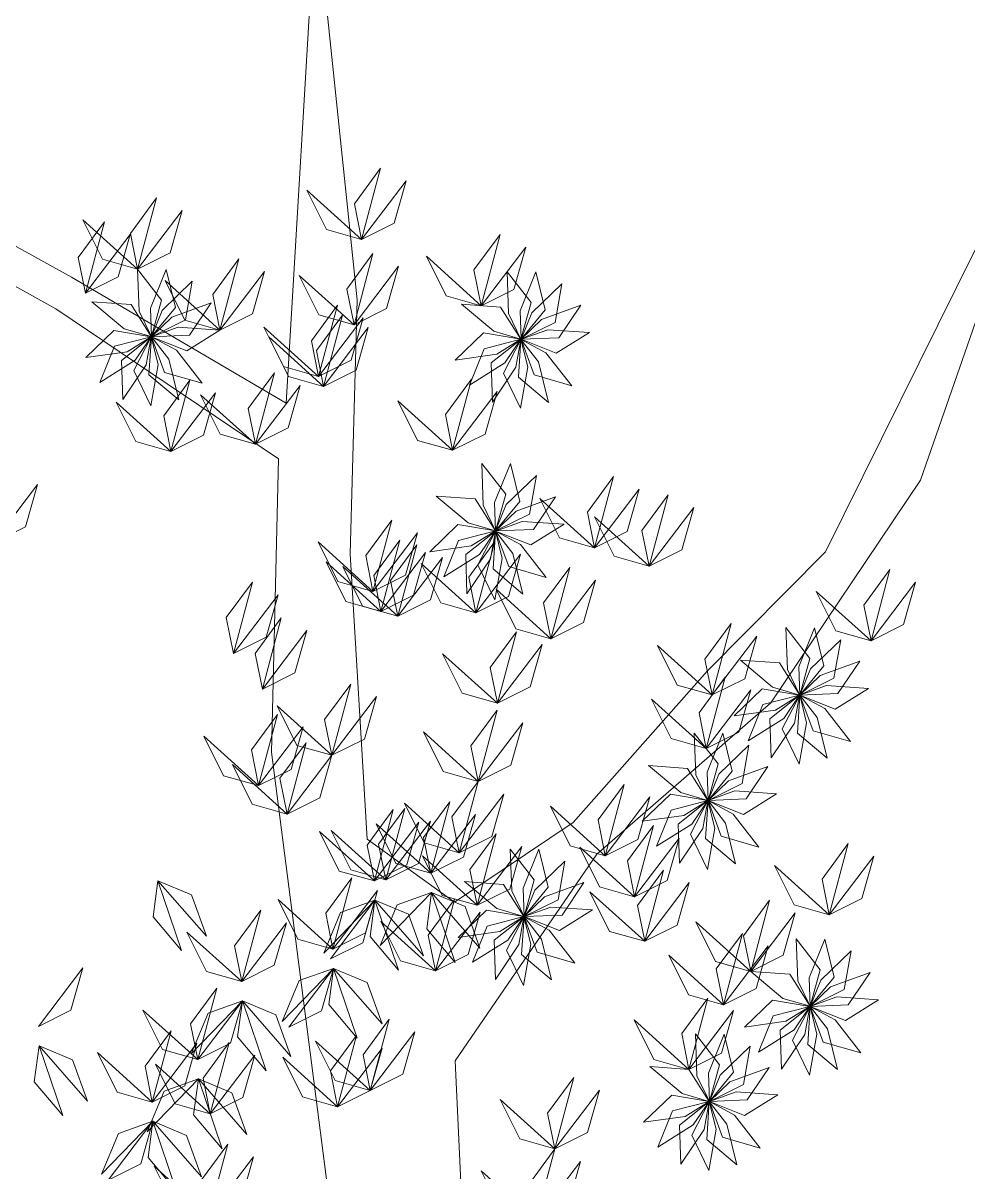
# Model space of a CAD drawing. Header units: inches. Extents: x -422522 to 22891, y -2973 to 414515.
# Drawn here: x 12156.3 to 12233.2, y 11650.9 to 11744.3 of the extents above; entities that cross this region are included whole.
import ezdxf

# ---------------------------------------------------------------- set-up
doc = ezdxf.new("R2010")
doc.units = ezdxf.units.IN
doc.header["$MEASUREMENT"] = 0
doc.layers.add('ARREDAMENTO', color=8, linetype='Continuous', lineweight=13)

msp = doc.modelspace()

# ---------------------------------------------------------------- linework, layer by layer
at = {"layer": 'ARREDAMENTO', "linetype": 'Continuous', "lineweight": 0}
for points in [[(12233.79761, 11725.83163), (12221.64063, 11701.28321), (12212.00607, 11691.5745), (12201.09183, 11679.28174), (12191.44495, 11672.7969), (12184.3328, 11677.9279), (12182.95459, 11701.13484), (12183.52053, 11721.7701), (12180.17354, 11753.99647), (12177.74965, 11713.36577), (12160.30152, 11723.6154), (12132.51741, 11738.98366), (12127.30015, 11754.43847), (12132.52972, 11735.75979), (12159.02184, 11721.03136), (12177.12212, 11708.84988), (12176.5685, 11684.99074), (12183.21323, 11633.4335)], [(12245.77044, 11629.80472), (12232.86278, 11632.97914), (12217.40807, 11627.76159), (12200.0092, 11625.11573), (12192.89706, 11630.24672), (12191.49421, 11659.90141), (12203.03598, 11676.71006), (12217.17406, 11689.01518), (12229.35567, 11707.11586), (12237.00913, 11729.06787)]]:
    msp.add_lwpolyline(points, dxfattribs=at)
at = {"layer": 'ARREDAMENTO', "lineweight": 0}
for points in [[(12183.89342, 11726.67714), (12183.30849, 11729.5833), (12185.43589, 11732.47329), (12183.89342, 11726.67714)], [(12183.89342, 11726.67714), (12186.54724, 11727.99819), (12187.52423, 11731.45122), (12183.89342, 11726.67714)], [(12183.89342, 11726.67714), (12181.04087, 11727.48389), (12179.44132, 11730.69626), (12183.89342, 11726.67714)], [(12165.67147, 11724.26291), (12165.08653, 11727.16907), (12167.21394, 11730.05906), (12165.67147, 11724.26291)], [(12165.67147, 11724.26291), (12168.32529, 11725.58396), (12169.30228, 11729.03699), (12165.67147, 11724.26291)], [(12161.42348, 11722.31927), (12160.83854, 11725.22543), (12162.96595, 11728.11542), (12161.42348, 11722.31927)], [(12165.67147, 11724.26291), (12162.81892, 11725.06966), (12161.21937, 11728.28203), (12165.67147, 11724.26291)], [(12161.42348, 11722.31927), (12164.0773, 11723.64032), (12165.05429, 11727.09334), (12161.42348, 11722.31927)], [(12193.61145, 11721.29104), (12193.02651, 11724.1972), (12195.15391, 11727.08719), (12193.61145, 11721.29104)], [(12183.27514, 11719.74334), (12182.6902, 11722.6495), (12184.8176, 11725.53949), (12183.27514, 11719.74334)], [(12193.61145, 11721.29104), (12196.26526, 11722.61209), (12197.24226, 11726.06511), (12193.61145, 11721.29104)], [(12172.3709, 11719.31168), (12171.78596, 11722.21783), (12173.91336, 11725.10783), (12172.3709, 11719.31168)], [(12193.61145, 11721.29104), (12190.75889, 11722.09779), (12189.15934, 11725.31016), (12193.61145, 11721.29104)], [(12165.67147, 11724.26291), (12165.7906, 11720.85656), (12166.79454, 11718.77984), (12167.62422, 11721.75063), (12165.67147, 11724.26291)], [(12168.00204, 11724.24394), (12166.72538, 11721.08363), (12166.79785, 11718.77811), (12168.76413, 11721.1546), (12168.00204, 11724.24394)], [(12172.3709, 11719.31168), (12175.02471, 11720.63273), (12176.0017, 11724.08575), (12172.3709, 11719.31168)], [(12183.27514, 11719.74334), (12180.42258, 11720.55009), (12178.82303, 11723.76246), (12183.27514, 11719.74334)], [(12183.27514, 11719.74334), (12185.92895, 11721.06439), (12186.90594, 11724.51742), (12183.27514, 11719.74334)], [(12195.73498, 11724.05582), (12195.85411, 11720.64947), (12196.85805, 11718.57275), (12197.68773, 11721.54354), (12195.73498, 11724.05582)], [(12198.06555, 11724.03685), (12196.78889, 11720.87654), (12196.86136, 11718.57102), (12198.82764, 11720.94751), (12198.06555, 11724.03685)], [(12170.1234, 11723.27868), (12167.6717, 11720.91086), (12166.80016, 11718.77519), (12169.56306, 11720.14646), (12170.1234, 11723.27868)], [(12172.3709, 11719.31168), (12169.51834, 11720.11842), (12167.91879, 11723.33079), (12172.3709, 11719.31168)], [(12200.18691, 11723.07159), (12197.73521, 11720.70377), (12196.86367, 11718.5681), (12199.62657, 11719.93937), (12200.18691, 11723.07159)], [(12161.96112, 11721.61306), (12164.57225, 11719.4223), (12166.78732, 11718.77878), (12165.13476, 11721.3832), (12161.96112, 11721.61306)], [(12171.66875, 11721.53404), (12168.46593, 11720.36812), (12166.80109, 11718.77157), (12169.88287, 11718.90053), (12171.66875, 11721.53404)], [(12180.38969, 11715.54118), (12179.80476, 11718.44734), (12181.93216, 11721.33733), (12180.38969, 11715.54118)], [(12192.02463, 11721.40597), (12194.63576, 11719.21521), (12196.85083, 11718.57169), (12195.19826, 11721.17611), (12192.02463, 11721.40597)], [(12201.73226, 11721.32695), (12198.52944, 11720.16103), (12196.8646, 11718.56448), (12199.94638, 11718.69343), (12201.73226, 11721.32695)], [(12180.79575, 11714.73676), (12180.21082, 11717.64291), (12182.33822, 11720.53291), (12180.79575, 11714.73676)], [(12180.38969, 11715.54118), (12183.04351, 11716.86223), (12184.0205, 11720.31525), (12180.38969, 11715.54118)], [(12161.44764, 11717.08264), (12164.82288, 11717.55718), (12166.78328, 11718.7727), (12163.74204, 11719.2873), (12161.44764, 11717.08264)], [(12172.3709, 11719.31168), (12168.97075, 11719.54926), (12166.80047, 11718.7679), (12169.66826, 11717.63223), (12172.3709, 11719.31168)], [(12180.38969, 11715.54118), (12177.53714, 11716.34793), (12175.93759, 11719.5603), (12180.38969, 11715.54118)], [(12180.79575, 11714.73676), (12183.44957, 11716.05781), (12184.42656, 11719.51083), (12180.79575, 11714.73676)], [(12191.51115, 11716.87555), (12194.88639, 11717.35009), (12196.84679, 11718.56561), (12193.80554, 11719.08021), (12191.51115, 11716.87555)], [(12202.43441, 11719.10458), (12199.03426, 11719.34217), (12196.86398, 11718.5608), (12199.73177, 11717.42514), (12202.43441, 11719.10458)], [(12162.59649, 11715.05483), (12165.48691, 11716.86117), (12166.78343, 11718.76897), (12163.79581, 11718.0021), (12162.59649, 11715.05483)], [(12164.47081, 11713.66961), (12166.37663, 11716.49543), (12166.78509, 11718.76563), (12164.36768, 11716.84988), (12164.47081, 11713.66961)], [(12166.7465, 11713.1665), (12167.33819, 11716.52318), (12166.78797, 11718.76325), (12165.35875, 11716.02988), (12166.7465, 11713.1665)], [(12169.03008, 11713.63249), (12168.20534, 11716.93964), (12166.79156, 11718.76224), (12166.59767, 11715.68387), (12169.03008, 11713.63249)], [(12170.9267, 11714.98701), (12168.82812, 11717.67279), (12166.79525, 11718.76279), (12167.87021, 11715.87169), (12170.9267, 11714.98701)], [(12180.79575, 11714.73676), (12177.9432, 11715.5435), (12176.34365, 11718.75587), (12180.79575, 11714.73676)], [(12192.66, 11714.84774), (12195.55042, 11716.65408), (12196.84694, 11718.56188), (12193.85932, 11717.79501), (12192.66, 11714.84774)], [(12194.53432, 11713.46251), (12196.44014, 11716.28833), (12196.8486, 11718.55853), (12194.43119, 11716.64279), (12194.53432, 11713.46251)], [(12196.81001, 11712.9594), (12197.4017, 11716.31609), (12196.85148, 11718.55616), (12195.42226, 11715.82278), (12196.81001, 11712.9594)], [(12199.09359, 11713.4254), (12198.26884, 11716.73255), (12196.85507, 11718.55515), (12196.66118, 11715.47678), (12199.09359, 11713.4254)], [(12200.99021, 11714.77992), (12198.89163, 11717.4657), (12196.85876, 11718.5557), (12197.93372, 11715.6646), (12200.99021, 11714.77992)], [(12168.38779, 11709.4433), (12167.80285, 11712.34946), (12169.93026, 11715.23945), (12168.38779, 11709.4433)], [(12175.25249, 11710.04081), (12174.66756, 11712.94697), (12176.79496, 11715.83696), (12175.25249, 11710.04081)], [(12191.29324, 11709.53815), (12190.7083, 11712.4443), (12192.8357, 11715.3343), (12191.29324, 11709.53815)], [(12175.25249, 11710.04081), (12177.90631, 11711.36186), (12178.8833, 11714.81489), (12175.25249, 11710.04081)], [(12191.29324, 11709.53815), (12193.94705, 11710.8592), (12194.92404, 11714.31222), (12191.29324, 11709.53815)], [(12168.38779, 11709.4433), (12165.53524, 11710.25004), (12163.93568, 11713.46242), (12168.38779, 11709.4433)], [(12168.38779, 11709.4433), (12171.04161, 11710.76435), (12172.0186, 11714.21737), (12168.38779, 11709.4433)], [(12175.25249, 11710.04081), (12172.39994, 11710.84756), (12170.80039, 11714.05993), (12175.25249, 11710.04081)], [(12191.29324, 11709.53815), (12188.44068, 11710.34489), (12186.84113, 11713.55726), (12191.29324, 11709.53815)], [(12193.66219, 11708.47235), (12193.78132, 11705.066), (12194.78526, 11702.98928), (12195.61494, 11705.96007), (12193.66219, 11708.47235)], [(12195.99275, 11708.45338), (12194.7161, 11705.29307), (12194.78856, 11702.98755), (12196.75484, 11705.36404), (12195.99275, 11708.45338)], [(12198.11412, 11707.48812), (12195.66242, 11705.1203), (12194.79088, 11702.98463), (12197.55377, 11704.3559), (12198.11412, 11707.48812)], [(12202.84894, 11701.60326), (12202.264, 11704.50942), (12204.3914, 11707.39941), (12202.84894, 11701.60326)], [(12153.88966, 11701.99288), (12156.54347, 11703.31393), (12157.52047, 11706.76695), (12153.88966, 11701.99288)], [(12202.84894, 11701.60326), (12205.50275, 11702.92431), (12206.47974, 11706.37734), (12202.84894, 11701.60326)], [(12207.27613, 11700.1231), (12206.6912, 11703.02926), (12208.8186, 11705.91925), (12207.27613, 11700.1231)], [(12189.95184, 11705.8225), (12192.56297, 11703.63174), (12194.77803, 11702.98822), (12193.12547, 11705.59264), (12189.95184, 11705.8225)], [(12199.65947, 11705.74348), (12196.45665, 11704.57756), (12194.79181, 11702.98101), (12197.87358, 11703.10997), (12199.65947, 11705.74348)], [(12202.84894, 11701.60326), (12199.99638, 11702.41001), (12198.39683, 11705.62238), (12202.84894, 11701.60326)], [(12207.27613, 11700.1231), (12204.42358, 11700.92985), (12202.82403, 11704.14222), (12207.27613, 11700.1231)], [(12207.27613, 11700.1231), (12209.92995, 11701.44415), (12210.90694, 11704.89718), (12207.27613, 11700.1231)], [(12184.80869, 11698.06836), (12184.22375, 11700.97452), (12186.35115, 11703.86451), (12184.80869, 11698.06836)], [(12189.43835, 11701.29208), (12192.81359, 11701.76662), (12194.77399, 11702.98214), (12191.73275, 11703.49674), (12189.43835, 11701.29208)], [(12200.36161, 11703.52112), (12196.96147, 11703.7587), (12194.79119, 11702.97734), (12197.65898, 11701.84167), (12200.36161, 11703.52112)], [(12184.80869, 11698.06836), (12187.4625, 11699.38941), (12188.4395, 11702.84243), (12184.80869, 11698.06836)], [(12185.46466, 11696.44597), (12184.87972, 11699.35213), (12187.00712, 11702.24212), (12185.46466, 11696.44597)], [(12190.58721, 11699.26427), (12193.47763, 11701.07061), (12194.77415, 11702.97841), (12191.78653, 11702.21154), (12190.58721, 11699.26427)], [(12192.46152, 11697.87905), (12194.36735, 11700.70487), (12194.77581, 11702.97507), (12192.35839, 11701.05932), (12192.46152, 11697.87905)], [(12194.73722, 11697.37594), (12195.32891, 11700.73262), (12194.77868, 11702.97269), (12193.34947, 11700.23932), (12194.73722, 11697.37594)], [(12197.0208, 11697.84193), (12196.19605, 11701.14908), (12194.78228, 11702.97168), (12194.58839, 11699.89331), (12197.0208, 11697.84193)], [(12198.91742, 11699.19645), (12196.81884, 11701.88223), (12194.78597, 11702.97223), (12195.86093, 11700.08113), (12198.91742, 11699.19645)], [(12184.80869, 11698.06836), (12181.95613, 11698.87511), (12180.35658, 11702.08748), (12184.80869, 11698.06836)], [(12185.46466, 11696.44597), (12188.11847, 11697.76702), (12189.09546, 11701.22005), (12185.46466, 11696.44597)], [(12186.83128, 11696.06117), (12186.24635, 11698.96732), (12188.37375, 11701.85732), (12186.83128, 11696.06117)], [(12193.19744, 11696.32738), (12192.6125, 11699.23353), (12194.7399, 11702.12353), (12193.19744, 11696.32738)], [(12185.46466, 11696.44597), (12182.6121, 11697.25272), (12181.01255, 11700.46509), (12185.46466, 11696.44597)], [(12186.83128, 11696.06117), (12189.4851, 11697.38222), (12190.46209, 11700.83524), (12186.83128, 11696.06117)], [(12193.19744, 11696.32738), (12190.34488, 11697.13412), (12188.74533, 11700.34649), (12193.19744, 11696.32738)], [(12193.19744, 11696.32738), (12195.85125, 11697.64843), (12196.82825, 11701.10145), (12193.19744, 11696.32738)], [(12186.83128, 11696.06117), (12183.97873, 11696.86791), (12182.37918, 11700.08028), (12186.83128, 11696.06117)], [(12199.2796, 11694.21954), (12198.69466, 11697.12569), (12200.82207, 11700.01569), (12199.2796, 11694.21954)], [(12225.33072, 11694.04343), (12224.74578, 11696.94959), (12226.87319, 11699.83958), (12225.33072, 11694.04343)], [(12173.46375, 11693.02777), (12172.87882, 11695.93393), (12175.00622, 11698.82392), (12173.46375, 11693.02777)], [(12199.2796, 11694.21954), (12201.93342, 11695.54059), (12202.91041, 11698.99361), (12199.2796, 11694.21954)], [(12225.33072, 11694.04343), (12227.98454, 11695.36448), (12228.96153, 11698.8175), (12225.33072, 11694.04343)], [(12173.46375, 11693.02777), (12176.11757, 11694.34882), (12177.09456, 11697.80185), (12173.46375, 11693.02777)], [(12199.2796, 11694.21954), (12196.42705, 11695.02628), (12194.8275, 11698.23865), (12199.2796, 11694.21954)], [(12225.33072, 11694.04343), (12222.47817, 11694.85017), (12220.87861, 11698.06255), (12225.33072, 11694.04343)], [(12175.81863, 11690.11673), (12175.2337, 11693.02289), (12177.3611, 11695.91288), (12175.81863, 11690.11673)], [(12175.81863, 11690.11673), (12178.47245, 11691.43778), (12179.44944, 11694.89081), (12175.81863, 11690.11673)], [(12194.93877, 11688.98216), (12194.35383, 11691.88832), (12196.48124, 11694.77831), (12194.93877, 11688.98216)], [(12212.40504, 11689.65052), (12211.8201, 11692.55668), (12213.9475, 11695.44667), (12212.40504, 11689.65052)], [(12218.41268, 11695.12751), (12218.53181, 11691.72116), (12219.53575, 11689.64444), (12220.36543, 11692.61523), (12218.41268, 11695.12751)], [(12220.74325, 11695.10854), (12219.46659, 11691.94823), (12219.53906, 11689.64272), (12221.50534, 11692.01921), (12220.74325, 11695.10854)], [(12194.93877, 11688.98216), (12197.59259, 11690.30321), (12198.56958, 11693.75623), (12194.93877, 11688.98216)], [(12212.40504, 11689.65052), (12215.05885, 11690.97157), (12216.03585, 11694.42459), (12212.40504, 11689.65052)], [(12222.86461, 11694.14328), (12220.41291, 11691.77546), (12219.54138, 11689.63979), (12222.30427, 11691.01106), (12222.86461, 11694.14328)], [(12194.93877, 11688.98216), (12192.08622, 11689.7889), (12190.48666, 11693.00128), (12194.93877, 11688.98216)], [(12212.40504, 11689.65052), (12209.55248, 11690.45727), (12207.95293, 11693.66964), (12212.40504, 11689.65052)], [(12214.70234, 11692.47767), (12217.31346, 11690.2869), (12219.52853, 11689.64338), (12217.87597, 11692.2478), (12214.70234, 11692.47767)], [(12224.40997, 11692.39864), (12221.20715, 11691.23272), (12219.54231, 11689.63618), (12222.62408, 11689.76513), (12224.40997, 11692.39864)], [(12211.92628, 11685.29936), (12211.34134, 11688.20552), (12213.46874, 11691.09551), (12211.92628, 11685.29936)], [(12181.46689, 11684.74205), (12180.88195, 11687.64821), (12183.00936, 11690.5382), (12181.46689, 11684.74205)], [(12211.92628, 11685.29936), (12214.58009, 11686.62041), (12215.55708, 11690.07344), (12211.92628, 11685.29936)], [(12214.18885, 11687.94724), (12217.56409, 11688.42178), (12219.52449, 11689.6373), (12216.48325, 11690.1519), (12214.18885, 11687.94724)], [(12225.11211, 11690.17628), (12221.71196, 11690.41386), (12219.54168, 11689.6325), (12222.40947, 11688.49683), (12225.11211, 11690.17628)], [(12181.46689, 11684.74205), (12184.12071, 11686.0631), (12185.0977, 11689.51613), (12181.46689, 11684.74205)], [(12211.92628, 11685.29936), (12209.07372, 11686.10611), (12207.47417, 11689.31848), (12211.92628, 11685.29936)], [(12215.3377, 11685.91943), (12218.22812, 11687.72577), (12219.52465, 11689.63357), (12216.53702, 11688.8667), (12215.3377, 11685.91943)], [(12217.21202, 11684.53421), (12219.11784, 11687.36003), (12219.5263, 11689.63023), (12217.10889, 11687.71448), (12217.21202, 11684.53421)], [(12219.48771, 11684.0311), (12220.07941, 11687.38778), (12219.52918, 11689.62785), (12218.09997, 11686.89448), (12219.48771, 11684.0311)], [(12221.7713, 11684.49709), (12220.94655, 11687.80424), (12219.53277, 11689.62684), (12219.33888, 11686.54847), (12221.7713, 11684.49709)], [(12223.66792, 11685.85162), (12221.56933, 11688.53739), (12219.53647, 11689.62739), (12220.61143, 11686.73629), (12223.66792, 11685.85162)], [(12181.46689, 11684.74205), (12178.61434, 11685.5488), (12177.01479, 11688.76117), (12181.46689, 11684.74205)], [(12193.3717, 11682.61817), (12192.78677, 11685.52433), (12194.91417, 11688.41432), (12193.3717, 11682.61817)], [(12175.5187, 11682.2771), (12174.93377, 11685.18326), (12177.06117, 11688.07325), (12175.5187, 11682.2771)], [(12193.3717, 11682.61817), (12196.02552, 11683.93922), (12197.00251, 11687.39225), (12193.3717, 11682.61817)], [(12175.5187, 11682.2771), (12172.66615, 11683.08385), (12171.0666, 11686.29622), (12175.5187, 11682.2771)], [(12175.5187, 11682.2771), (12178.17252, 11683.59815), (12179.14951, 11687.05118), (12175.5187, 11682.2771)], [(12193.3717, 11682.61817), (12190.51915, 11683.42492), (12188.9196, 11686.63729), (12193.3717, 11682.61817)], [(12210.9499, 11686.5555), (12211.06903, 11683.14915), (12212.07297, 11681.07243), (12212.90265, 11684.04322), (12210.9499, 11686.5555)], [(12213.28047, 11686.53653), (12212.00381, 11683.37622), (12212.07628, 11681.0707), (12214.04256, 11683.44719), (12213.28047, 11686.53653)], [(12177.83608, 11679.96798), (12177.25115, 11682.87414), (12179.37855, 11685.76413), (12177.83608, 11679.96798)], [(12215.40183, 11685.57127), (12212.95013, 11683.20345), (12212.07859, 11681.06778), (12214.84149, 11682.43905), (12215.40183, 11685.57127)], [(12177.83608, 11679.96798), (12180.4899, 11681.28903), (12181.46689, 11684.74205), (12177.83608, 11679.96798)], [(12177.83608, 11679.96798), (12174.98353, 11680.77473), (12173.38398, 11683.9871), (12177.83608, 11679.96798)], [(12207.23955, 11683.90565), (12209.85068, 11681.71489), (12212.06575, 11681.07137), (12210.41319, 11683.67579), (12207.23955, 11683.90565)], [(12216.94718, 11683.82663), (12213.74436, 11682.66071), (12212.07952, 11681.06417), (12215.1613, 11681.19312), (12216.94718, 11683.82663)], [(12191.82924, 11676.82202), (12191.2443, 11679.72818), (12193.3717, 11682.61817), (12191.82924, 11676.82202)], [(12191.82924, 11676.82202), (12194.48305, 11678.14307), (12195.46005, 11681.5961), (12191.82924, 11676.82202)], [(12203.7123, 11676.58013), (12203.12736, 11679.48629), (12205.25476, 11682.37628), (12203.7123, 11676.58013)], [(12206.72607, 11679.37523), (12210.10131, 11679.84977), (12212.06171, 11681.06529), (12209.02047, 11681.57989), (12206.72607, 11679.37523)], [(12217.64933, 11681.60427), (12214.24918, 11681.84185), (12212.0789, 11681.06049), (12214.94669, 11679.92482), (12217.64933, 11681.60427)], [(12191.82924, 11676.82202), (12188.97668, 11677.62877), (12187.37713, 11680.84114), (12191.82924, 11676.82202)], [(12189.52449, 11675.15184), (12188.93956, 11678.058), (12191.06696, 11680.94799), (12189.52449, 11675.15184)], [(12203.7123, 11676.58013), (12206.36612, 11677.90118), (12207.34311, 11681.3542), (12203.7123, 11676.58013)], [(12207.87492, 11677.34742), (12210.76534, 11679.15376), (12212.06186, 11681.06156), (12209.07424, 11680.29469), (12207.87492, 11677.34742)], [(12209.74924, 11675.9622), (12211.65506, 11678.78802), (12212.06352, 11681.05822), (12209.64611, 11679.14247), (12209.74924, 11675.9622)], [(12212.02493, 11675.45909), (12212.61662, 11678.81577), (12212.0664, 11681.05584), (12210.63718, 11678.32247), (12212.02493, 11675.45909)], [(12214.30851, 11675.92508), (12213.48377, 11679.23223), (12212.06999, 11681.05483), (12211.8761, 11677.97646), (12214.30851, 11675.92508)], [(12216.20513, 11677.2796), (12214.10655, 11679.96538), (12212.07368, 11681.05538), (12213.14864, 11678.16428), (12216.20513, 11677.2796)], [(12184.92896, 11674.52806), (12184.34402, 11677.43422), (12186.47143, 11680.32421), (12184.92896, 11674.52806)], [(12185.86544, 11674.61839), (12185.2805, 11677.52455), (12187.4079, 11680.41454), (12185.86544, 11674.61839)], [(12189.52449, 11675.15184), (12192.17831, 11676.47289), (12193.1553, 11679.92591), (12189.52449, 11675.15184)], [(12203.7123, 11676.58013), (12200.85974, 11677.38687), (12199.26019, 11680.59925), (12203.7123, 11676.58013)], [(12184.92896, 11674.52806), (12187.58278, 11675.84911), (12188.55977, 11679.30213), (12184.92896, 11674.52806)], [(12189.52449, 11675.15184), (12186.67194, 11675.95858), (12185.07239, 11679.17095), (12189.52449, 11675.15184)], [(12185.86544, 11674.61839), (12188.51926, 11675.93944), (12189.49625, 11679.39247), (12185.86544, 11674.61839)], [(12206.10056, 11673.24523), (12205.51562, 11676.15139), (12207.64302, 11679.04138), (12206.10056, 11673.24523)], [(12184.92896, 11674.52806), (12182.07641, 11675.3348), (12180.47686, 11678.54718), (12184.92896, 11674.52806)], [(12185.86544, 11674.61839), (12183.01289, 11675.42514), (12181.41333, 11678.63751), (12185.86544, 11674.61839)], [(12193.28827, 11672.55131), (12192.70333, 11675.45747), (12194.83074, 11678.34746), (12193.28827, 11672.55131)], [(12206.10056, 11673.24523), (12208.75437, 11674.56628), (12209.73137, 11678.01931), (12206.10056, 11673.24523)], [(12193.28827, 11672.55131), (12195.94209, 11673.87236), (12196.91908, 11677.32539), (12193.28827, 11672.55131)], [(12195.98256, 11677.12043), (12196.10169, 11673.71408), (12197.10563, 11671.63736), (12197.93531, 11674.60815), (12195.98256, 11677.12043)], [(12198.31312, 11677.10146), (12197.03647, 11673.94115), (12197.10893, 11671.63563), (12199.07522, 11674.01212), (12198.31312, 11677.10146)], [(12206.10056, 11673.24523), (12203.248, 11674.05198), (12201.64845, 11677.26435), (12206.10056, 11673.24523)], [(12221.93285, 11671.77609), (12221.34791, 11674.68225), (12223.47531, 11677.57224), (12221.93285, 11671.77609)], [(12193.28827, 11672.55131), (12190.43572, 11673.35806), (12188.83616, 11676.57043), (12193.28827, 11672.55131)], [(12200.43449, 11676.1362), (12197.98279, 11673.76837), (12197.11125, 11671.63271), (12199.87414, 11673.00398), (12200.43449, 11676.1362)], [(12221.93285, 11671.77609), (12224.58666, 11673.09714), (12225.56365, 11676.55016), (12221.93285, 11671.77609)], [(12206.92037, 11669.62147), (12206.33544, 11672.52763), (12208.46284, 11675.41762), (12206.92037, 11669.62147)], [(12221.93285, 11671.77609), (12219.08029, 11672.58284), (12217.48074, 11675.79521), (12221.93285, 11671.77609)], [(12167.32838, 11674.5473), (12166.93875, 11671.60857), (12169.25433, 11668.86705), (12167.32838, 11674.5473)], [(12167.32838, 11674.5473), (12170.06446, 11673.40635), (12171.26979, 11670.02625), (12167.32838, 11674.5473)], [(12181.5652, 11668.98911), (12180.98026, 11671.89527), (12183.10766, 11674.78526), (12181.5652, 11668.98911)], [(12181.5652, 11668.98911), (12180.98026, 11671.89527), (12183.10766, 11674.78526), (12181.5652, 11668.98911)], [(12192.27221, 11674.47058), (12194.88334, 11672.27982), (12197.0984, 11671.63629), (12195.44584, 11674.24072), (12192.27221, 11674.47058)], [(12201.97984, 11674.39156), (12198.77702, 11673.22564), (12197.11218, 11671.62909), (12200.19396, 11671.75804), (12201.97984, 11674.39156)], [(12206.92037, 11669.62147), (12209.57419, 11670.94252), (12210.55118, 11674.39554), (12206.92037, 11669.62147)], [(12181.5652, 11668.98911), (12184.21901, 11670.31016), (12185.196, 11673.76319), (12181.5652, 11668.98911)], [(12181.5652, 11668.98911), (12184.21901, 11670.31016), (12185.196, 11673.76319), (12181.5652, 11668.98911)], [(12189.57686, 11673.58485), (12186.78452, 11672.58948), (12185.40298, 11669.27749), (12189.57686, 11673.58485)], [(12189.57686, 11673.58485), (12189.18723, 11670.64613), (12191.50281, 11667.9046), (12189.57686, 11673.58485)], [(12189.57686, 11673.58485), (12192.31294, 11672.44391), (12193.51827, 11669.06381), (12189.57686, 11673.58485)], [(12206.92037, 11669.62147), (12204.06782, 11670.42821), (12202.46827, 11673.64059), (12206.92037, 11669.62147)], [(12181.5652, 11668.98911), (12178.71264, 11669.79586), (12177.11309, 11673.00823), (12181.5652, 11668.98911)], [(12181.5652, 11668.98911), (12178.71264, 11669.79586), (12177.11309, 11673.00823), (12181.5652, 11668.98911)], [(12184.98132, 11672.96107), (12182.18899, 11671.9657), (12180.80745, 11668.65371), (12184.98132, 11672.96107)], [(12181.35052, 11668.187), (12184.00433, 11669.50805), (12184.98132, 11672.96107), (12181.35052, 11668.187)], [(12184.98132, 11672.96107), (12184.5917, 11670.02235), (12186.90728, 11667.28082), (12184.98132, 11672.96107)], [(12184.98132, 11672.96107), (12187.71741, 11671.82013), (12188.92273, 11668.44003), (12184.98132, 11672.96107)], [(12189.89732, 11667.21911), (12189.31238, 11670.12527), (12191.43978, 11673.01526), (12189.89732, 11667.21911)], [(12202.68198, 11672.16919), (12199.28184, 11672.40678), (12197.11156, 11671.62541), (12199.97935, 11670.48974), (12202.68198, 11672.16919)], [(12215.54101, 11667.17168), (12214.95607, 11670.07784), (12217.08347, 11672.96783), (12215.54101, 11667.17168)], [(12174.13988, 11666.34834), (12173.55494, 11669.2545), (12175.68235, 11672.14449), (12174.13988, 11666.34834)], [(12189.89732, 11667.21911), (12192.55113, 11668.54016), (12193.52812, 11671.99319), (12189.89732, 11667.21911)], [(12191.75872, 11669.94016), (12195.13396, 11670.4147), (12197.09436, 11671.63021), (12194.05312, 11672.14482), (12191.75872, 11669.94016)], [(12192.90758, 11667.91234), (12195.798, 11669.71869), (12197.09452, 11671.62649), (12194.1069, 11670.85962), (12192.90758, 11667.91234)], [(12194.78189, 11666.52712), (12196.68772, 11669.35294), (12197.09618, 11671.62314), (12194.67877, 11669.7074), (12194.78189, 11666.52712)], [(12197.05759, 11666.02401), (12197.64928, 11669.3807), (12197.09905, 11671.62076), (12195.66984, 11668.88739), (12197.05759, 11666.02401)], [(12199.34117, 11666.49001), (12198.51642, 11669.79715), (12197.10265, 11671.61976), (12196.90876, 11668.54139), (12199.34117, 11666.49001)], [(12201.23779, 11667.84453), (12199.13921, 11670.53031), (12197.10634, 11671.6203), (12198.1813, 11668.72921), (12201.23779, 11667.84453)], [(12215.54101, 11667.17168), (12218.19482, 11668.49273), (12219.17182, 11671.94575), (12215.54101, 11667.17168)], [(12174.13988, 11666.34834), (12176.7937, 11667.66939), (12177.77069, 11671.12242), (12174.13988, 11666.34834)], [(12189.89732, 11667.21911), (12187.04476, 11668.02586), (12185.44521, 11671.23823), (12189.89732, 11667.21911)], [(12215.54101, 11667.17168), (12212.68845, 11667.97843), (12211.0889, 11671.1908), (12215.54101, 11667.17168)], [(12174.13988, 11666.34834), (12171.28733, 11667.15509), (12169.68778, 11670.36746), (12174.13988, 11666.34834)], [(12213.32435, 11664.46891), (12212.73942, 11667.37506), (12214.86682, 11670.26506), (12213.32435, 11664.46891)], [(12219.25136, 11669.82153), (12219.37049, 11666.41517), (12220.37443, 11664.33846), (12221.20411, 11667.30925), (12219.25136, 11669.82153)], [(12221.58192, 11669.80255), (12220.30527, 11666.64224), (12220.37773, 11664.33673), (12222.34402, 11666.71322), (12221.58192, 11669.80255)], [(12213.32435, 11664.46891), (12215.97817, 11665.78996), (12216.95516, 11669.24298), (12213.32435, 11664.46891)], [(12223.70329, 11668.8373), (12221.25159, 11666.46947), (12220.38005, 11664.3338), (12223.14294, 11665.70508), (12223.70329, 11668.8373)], [(12213.32435, 11664.46891), (12210.4718, 11665.27565), (12208.87225, 11668.48802), (12213.32435, 11664.46891)], [(12157.59905, 11662.70259), (12160.25287, 11664.02364), (12161.22986, 11667.47666), (12157.59905, 11662.70259)], [(12181.61756, 11667.42213), (12178.82522, 11666.42675), (12177.44369, 11663.11477), (12181.61756, 11667.42213)], [(12177.98675, 11662.64805), (12180.64056, 11663.9691), (12181.61756, 11667.42213), (12177.98675, 11662.64805)], [(12181.61756, 11667.42213), (12181.22793, 11664.4834), (12183.54351, 11661.74188), (12181.61756, 11667.42213)], [(12181.61756, 11667.42213), (12184.35364, 11666.28118), (12185.55897, 11662.90108), (12181.61756, 11667.42213)], [(12215.54101, 11667.17168), (12218.15214, 11664.98091), (12220.3672, 11664.33739), (12218.71464, 11666.94181), (12215.54101, 11667.17168)], [(12225.24864, 11667.09265), (12222.04582, 11665.92673), (12220.38098, 11664.33019), (12223.46275, 11664.45914), (12225.24864, 11667.09265)], [(12170.56143, 11660.00728), (12169.9765, 11662.91344), (12172.1039, 11665.80343), (12170.56143, 11660.00728)], [(12174.19224, 11664.78136), (12171.39991, 11663.78598), (12170.01837, 11660.474), (12174.19224, 11664.78136)], [(12170.56143, 11660.00728), (12173.21525, 11661.32833), (12174.19224, 11664.78136), (12170.56143, 11660.00728)], [(12174.19224, 11664.78136), (12173.80262, 11661.84263), (12176.1182, 11659.10111), (12174.19224, 11664.78136)], [(12174.19224, 11664.78136), (12176.92833, 11663.64041), (12178.13365, 11660.26031), (12174.19224, 11664.78136)], [(12210.51884, 11659.2095), (12209.9339, 11662.11566), (12212.0613, 11665.00565), (12210.51884, 11659.2095)], [(12215.02752, 11662.64126), (12218.40276, 11663.1158), (12220.36316, 11664.33131), (12217.32192, 11664.84592), (12215.02752, 11662.64126)], [(12225.95078, 11664.87029), (12222.55064, 11665.10787), (12220.38036, 11664.32651), (12223.24815, 11663.19084), (12225.95078, 11664.87029)], [(12170.56143, 11660.00728), (12167.70888, 11660.81403), (12166.10933, 11664.0264), (12170.56143, 11660.00728)], [(12210.51884, 11659.2095), (12213.17265, 11660.53055), (12214.14965, 11663.98357), (12210.51884, 11659.2095)], [(12216.17638, 11660.61344), (12219.0668, 11662.41979), (12220.36332, 11664.32758), (12217.3757, 11663.56071), (12216.17638, 11660.61344)], [(12218.05069, 11659.22822), (12219.95652, 11662.05404), (12220.36498, 11664.32424), (12217.94756, 11662.40849), (12218.05069, 11659.22822)], [(12220.32639, 11658.72511), (12220.91808, 11662.08179), (12220.36785, 11664.32186), (12218.93864, 11661.58849), (12220.32639, 11658.72511)], [(12222.60997, 11659.1911), (12221.78522, 11662.49825), (12220.37145, 11664.32086), (12220.17756, 11661.24248), (12222.60997, 11659.1911)], [(12224.50659, 11660.54563), (12222.40801, 11663.2314), (12220.37514, 11664.3214), (12221.4501, 11661.43031), (12224.50659, 11660.54563)], [(12184.59687, 11657.49273), (12184.01193, 11660.39889), (12186.13934, 11663.28888), (12184.59687, 11657.49273)], [(12210.51884, 11659.2095), (12207.66628, 11660.01624), (12206.06673, 11663.22862), (12210.51884, 11659.2095)], [(12166.86365, 11656.5538), (12166.27871, 11659.45996), (12168.40612, 11662.34995), (12166.86365, 11656.5538)], [(12181.94306, 11656.17168), (12181.35812, 11659.07784), (12183.48552, 11661.96783), (12181.94306, 11656.17168)], [(12184.59687, 11657.49273), (12187.25069, 11658.81378), (12188.22768, 11662.2668), (12184.59687, 11657.49273)], [(12211.05555, 11662.08921), (12211.17468, 11658.68286), (12212.17862, 11656.60614), (12213.0083, 11659.57693), (12211.05555, 11662.08921)], [(12213.38612, 11662.07024), (12212.10946, 11658.90993), (12212.18193, 11656.60441), (12214.14821, 11658.9809), (12213.38612, 11662.07024)], [(12157.65141, 11661.1356), (12157.26179, 11658.19688), (12159.57737, 11655.45535), (12157.65141, 11661.1356)], [(12157.65141, 11661.1356), (12160.3875, 11659.99466), (12161.59282, 11656.61456), (12157.65141, 11661.1356)], [(12166.86365, 11656.5538), (12169.51747, 11657.87485), (12170.49446, 11661.32787), (12166.86365, 11656.5538)], [(12171.57677, 11655.60017), (12170.99184, 11658.50633), (12173.11924, 11661.39632), (12171.57677, 11655.60017)], [(12184.59687, 11657.49273), (12181.74432, 11658.29948), (12180.14477, 11661.51185), (12184.59687, 11657.49273)], [(12215.50748, 11661.10498), (12213.05578, 11658.73716), (12212.18425, 11656.60149), (12214.94714, 11657.97276), (12215.50748, 11661.10498)], [(12166.86365, 11656.5538), (12164.0111, 11657.36055), (12162.41155, 11660.57292), (12166.86365, 11656.5538)], [(12171.57677, 11655.60017), (12174.23059, 11656.92122), (12175.20758, 11660.37424), (12171.57677, 11655.60017)], [(12181.94306, 11656.17168), (12179.0905, 11656.97843), (12177.49095, 11660.1908), (12181.94306, 11656.17168)], [(12181.94306, 11656.17168), (12184.59687, 11657.49273), (12185.57386, 11660.94575), (12181.94306, 11656.17168)], [(12171.57677, 11655.60017), (12168.72422, 11656.40692), (12167.12467, 11659.61929), (12171.57677, 11655.60017)], [(12207.3452, 11659.43936), (12209.95633, 11657.2486), (12212.1714, 11656.60508), (12210.51884, 11659.2095), (12207.3452, 11659.43936)], [(12217.05284, 11659.36034), (12213.85002, 11658.19442), (12212.18517, 11656.59787), (12215.26695, 11656.72682), (12217.05284, 11659.36034)], [(12170.6138, 11658.4403), (12167.82146, 11657.44492), (12166.43993, 11654.13293), (12170.6138, 11658.4403)], [(12170.6138, 11658.4403), (12170.22417, 11655.50157), (12172.53975, 11652.76004), (12170.6138, 11658.4403)], [(12170.6138, 11658.4403), (12173.34988, 11657.29935), (12174.55521, 11653.91925), (12170.6138, 11658.4403)], [(12199.61044, 11652.74283), (12199.0255, 11655.64899), (12201.15291, 11658.53898), (12199.61044, 11652.74283)], [(12199.61044, 11652.74283), (12202.26426, 11654.06388), (12203.24125, 11657.51691), (12199.61044, 11652.74283)], [(12217.75498, 11657.13797), (12214.35483, 11657.37556), (12212.18455, 11656.59419), (12215.05234, 11655.45853), (12217.75498, 11657.13797)], [(12199.61044, 11652.74283), (12196.75789, 11653.54958), (12195.15834, 11656.76195), (12199.61044, 11652.74283)], [(12206.83172, 11654.90894), (12210.20696, 11655.38348), (12212.16736, 11656.599), (12209.12612, 11657.1136), (12206.83172, 11654.90894)], [(12207.98057, 11652.88113), (12210.87099, 11654.68747), (12212.16751, 11656.59527), (12209.17989, 11655.8284), (12207.98057, 11652.88113)], [(12209.85489, 11651.4959), (12211.76071, 11654.32172), (12212.16917, 11656.59192), (12209.75176, 11654.67618), (12209.85489, 11651.4959)], [(12212.13058, 11650.99279), (12212.72228, 11654.34948), (12212.17205, 11656.58955), (12210.74284, 11653.85617), (12212.13058, 11650.99279)], [(12214.41417, 11651.45879), (12213.58942, 11654.76594), (12212.17564, 11656.58854), (12211.98175, 11653.51017), (12214.41417, 11651.45879)], [(12216.31079, 11652.81331), (12214.2122, 11655.49909), (12212.17934, 11656.58909), (12213.2543, 11653.69799), (12216.31079, 11652.81331)], [(12166.91601, 11654.98681), (12164.12368, 11653.99144), (12162.74214, 11650.67945), (12166.91601, 11654.98681)], [(12163.28521, 11650.21274), (12165.93902, 11651.53379), (12166.91601, 11654.98681), (12163.28521, 11650.21274)], [(12166.91601, 11654.98681), (12166.52639, 11652.04809), (12168.84197, 11649.30656), (12166.91601, 11654.98681)], [(12166.91601, 11654.98681), (12169.6521, 11653.84587), (12170.85742, 11650.46577), (12166.91601, 11654.98681)], [(12171.45788, 11647.32575), (12170.87294, 11650.23191), (12173.00034, 11653.1219), (12171.45788, 11647.32575)], [(12198.06798, 11646.94668), (12197.48304, 11649.85284), (12199.61044, 11652.74283), (12198.06798, 11646.94668)], [(12171.45788, 11647.32575), (12174.11169, 11648.6468), (12175.08869, 11652.09982), (12171.45788, 11647.32575)], [(12198.06798, 11646.94668), (12200.72179, 11648.26773), (12201.69879, 11651.72076), (12198.06798, 11646.94668)], [(12171.45788, 11647.32575), (12168.60532, 11648.13249), (12167.00577, 11651.34486), (12171.45788, 11647.32575)], [(12198.06798, 11646.94668), (12195.21542, 11647.75343), (12193.61587, 11650.9658), (12198.06798, 11646.94668)]]:
    msp.add_lwpolyline(points, dxfattribs=at)

doc.saveas('drawing.dxf')
